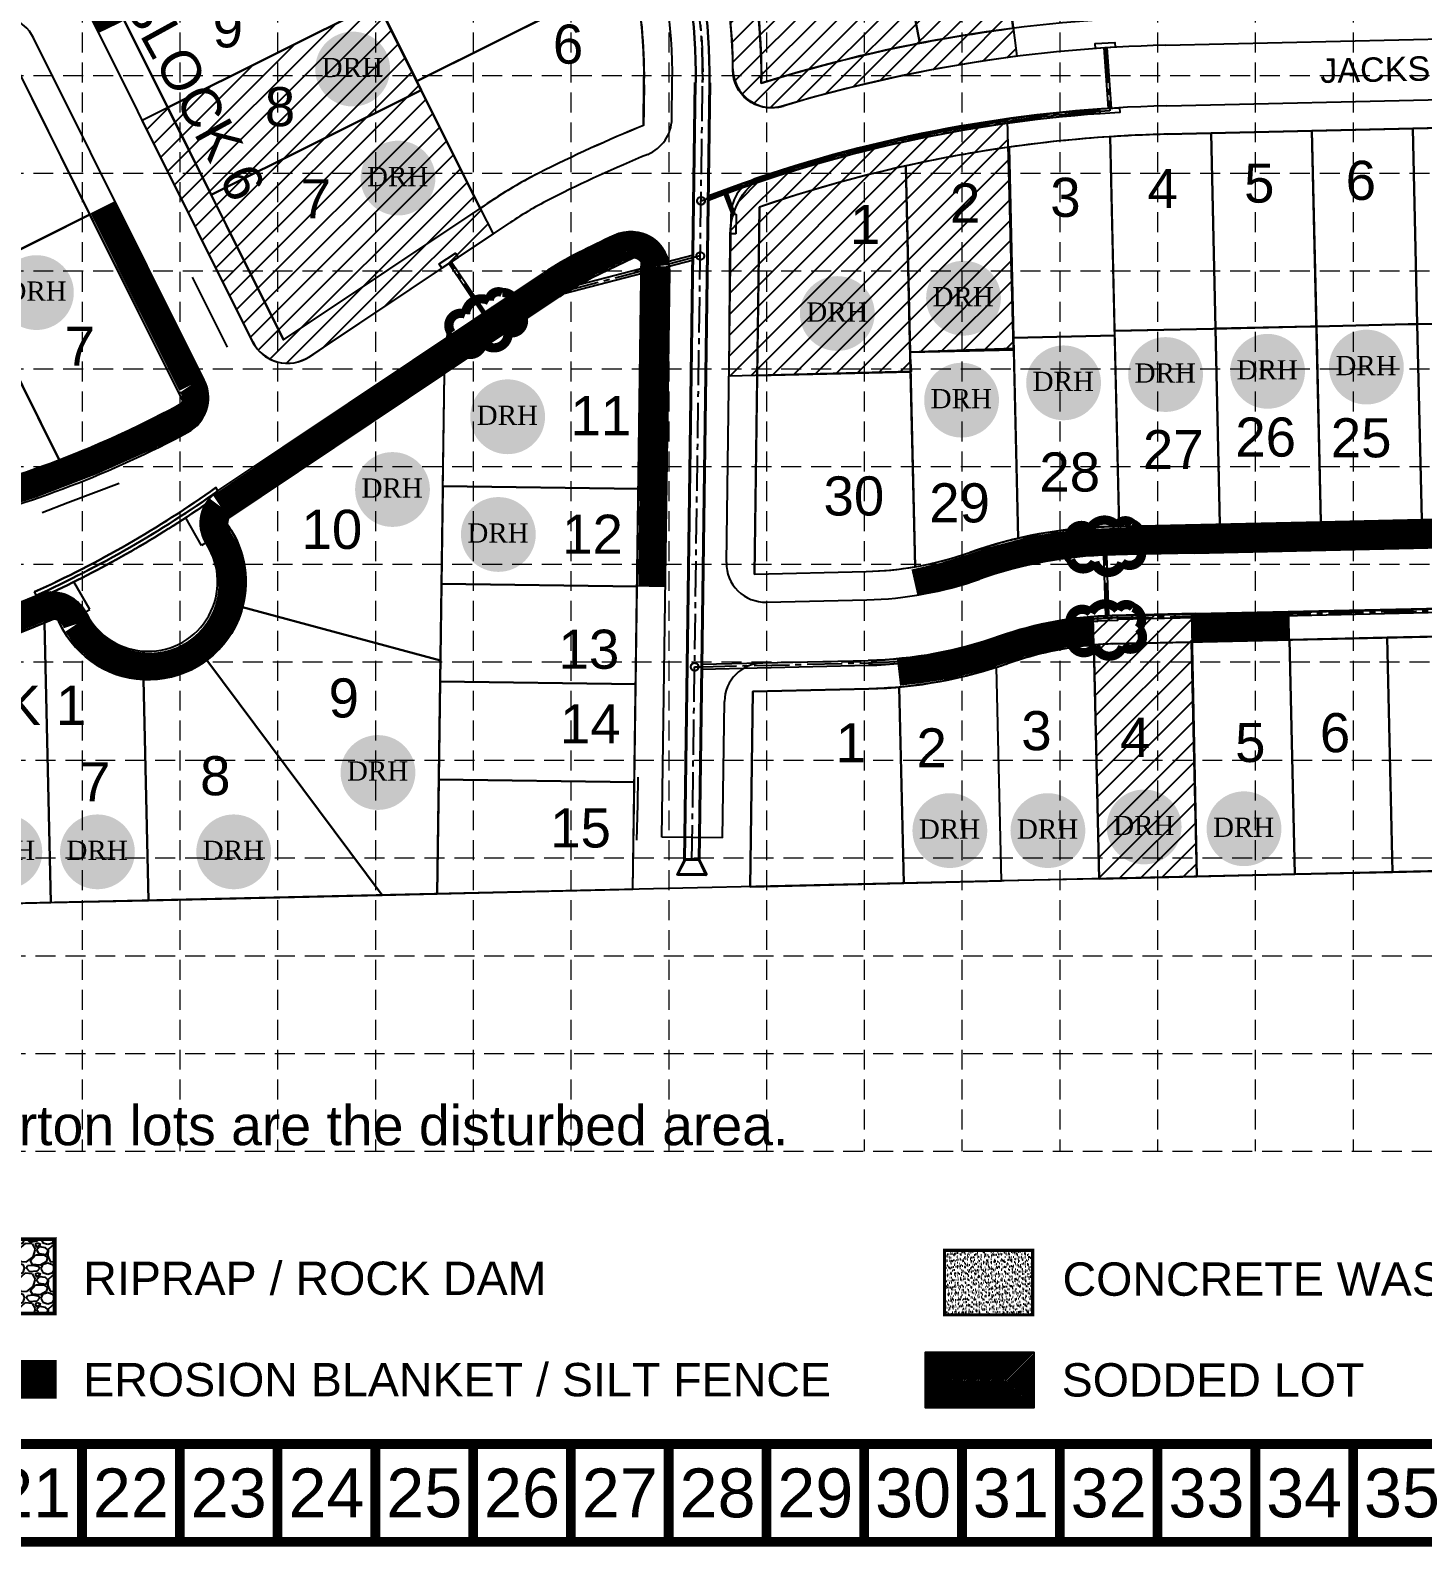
# Model space of a CAD drawing. Header units: feet. Extents: x 2703040 to 2706245, y 7093258 to 7095263.
# Drawn here: x 2704116 to 2704828, y 7093258 to 7094034 of the extents above; entities that cross this region are included whole.
import ezdxf
from ezdxf.enums import TextEntityAlignment as Align

# ---------------------------------------------------------------- set-up
doc = ezdxf.new("R2010")
doc.units = ezdxf.units.FT
doc.header["$LTSCALE"] = 24
doc.header["$MEASUREMENT"] = 0
for name, pattern in [('ACAD_ISO02W100', [15, 12, -3]), ('CENTER2', [1.125, 0.75, -0.125, 0.125, -0.125]), ('HIDDEN', [0.375, 0.25, -0.125]), ('SOLID', [0])]:
    doc.linetypes.add(name, pattern=pattern)
for name, color, linetype in [('1 EROSION BLANKET', 84, 'Continuous'), ('1 INLET PROTECTION', 5, 'Continuous'), ('1 SODDED LOT', 2, 'Continuous'), ('BASE', 7, 'Continuous'), ('Block Text', 8, 'Continuous'), ('bo', 7, 'Continuous'), ('GRID', 254, 'HIDDEN'), ('LEGEND', 7, 'Continuous'), ('PLAT_BDY_SEC_1', 4, 'Continuous'), ('PLOTLINE', 2, 'Continuous'), ('PROW', 2, 'Continuous'), ('PSSWR-TXT', 20, 'SOLID'), ('PSTREET', 1, 'Continuous'), ('STORM', 5, 'Continuous'), ('Street Name', 2, 'Continuous'), ('Text_Lot_Num', 1, 'Continuous')]:
    doc.layers.add(name, color=color, linetype=linetype)
doc.styles.add('DRHorton', font='dutcheb.ttf')
doc.styles.add("L200'", font='ARIAL.TTF', dxfattribs={"height": 0.001969})
doc.styles.get("Standard").update_dxf_attribs({"font": 'ARIAL.TTF'})

# ---------------------------------------------------------------- blocks, each defined once
blk = doc.blocks.new('DRHorton')
h = blk.add_hatch(color=1)
h.paths.add_polyline_path([(78.7, 25.78, 1), (40.43, 25.78, 1)])
h.paths.add_polyline_path([(42.33, 17.91), (76.5, 17.91), (76.5, 34.87), (42.33, 34.87)], flags=24)
at = {"layer": 'BASE', "color": 176, "style": 'DRHorton'}
blk.add_text('DRH', height=9.814, dxfattribs=at).set_placement((59.39, 21.64), align=Align.CENTER)

msp = doc.modelspace()

# ---------------------------------------------------------------- hatches: boundary and pattern name
at = {"layer": '1 SODDED LOT'}
h = msp.add_hatch(dxfattribs=at)
h.set_pattern_fill('ANSI31', color=256, scale=60, style=0)
h.paths.add_polyline_path([(2705134.68, 7093890.38), (2705237.85, 7093892.73), (2705235.31, 7094007.21), (2705131.54, 7094004.81)])
edge = h.paths.add_edge_path()
edge.add_line((2705181.44, 7094151.52), (2705076.07, 7094149.12))
edge.add_line((2705076.07, 7094149.12), (2705078.63, 7094034.69))
edge.add_line((2705078.63, 7094034.69), (2705291.73, 7094039.55))
edge.add_line((2705291.73, 7094039.55), (2705303.26, 7094039.77))
edge.add_arc((2705302.88, 7094060.19), 20.42, 271.08143, 360.54706)
edge.add_line((2705323.3, 7094060.38), (2705318.78, 7094246.21))
edge.add_arc((2705295.68, 7094245.65), 23.11, 1.39355, 87.56885)
edge.add_line((2705296.66, 7094268.73), (2705179.03, 7094265.95))
edge.add_line((2705179.03, 7094265.95), (2705181.44, 7094151.52))
h.paths.add_polyline_path([(2704925.04, 7094405.74), (2704975.02, 7094406.87), (2704977.6, 7094292.41), (2704927.66, 7094291.31)])
h.paths.add_polyline_path([(2704875.06, 7094404.6), (2704625.12, 7094398.89), (2704627.74, 7094284.42), (2704877.69, 7094290.16)])
edge = h.paths.add_edge_path()
edge.add_line((2704293.52, 7094047.62), (2704315.83, 7094002.87))
edge.add_line((2704315.83, 7094002.87), (2704345.94, 7093942.45))
edge.add_line((2704345.94, 7093942.45), (2704352.55, 7093929.42))
edge.add_line((2704352.55, 7093929.42), (2704268.39, 7093873.17))
edge.add_line((2704268.39, 7093873.17), (2704258.41, 7093866.44))
edge.add_arc((2704247.4, 7093882.76), 19.69, 205.15845, 304.00581, ccw=False)
edge.add_line((2704229.58, 7093874.39), (2704173.15, 7093987.59))
edge.add_line((2704173.15, 7093987.59), (2704293.52, 7094047.62))
edge = h.paths.add_edge_path()
edge.add_line((2704531.61, 7094136.69), (2704529.33, 7094236.67))
edge.add_line((2704529.33, 7094236.67), (2704529.33, 7094251.17))
edge.add_line((2704529.33, 7094251.17), (2704579.26, 7094252.32))
edge.add_line((2704579.26, 7094252.32), (2704581.6, 7094137.83))
edge.add_line((2704581.6, 7094137.83), (2704605.4, 7094138.37))
edge.add_line((2704605.4, 7094138.37), (2704620.39, 7094020.26))
edge.add_line((2704620.39, 7094020.26), (2704606.53, 7094018.36))
edge.add_line((2704606.53, 7094018.36), (2704595.33, 7094016.64))
edge.add_line((2704595.33, 7094016.64), (2704576.73, 7094013.31))
edge.add_line((2704576.73, 7094013.31), (2704559.18, 7094009.82))
edge.add_line((2704559.18, 7094009.82), (2704533.32, 7094003.83))
edge.add_line((2704533.32, 7094003.83), (2704515.09, 7093998.95))
edge.add_line((2704515.09, 7093998.95), (2704503.83, 7093995.65))
edge.add_arc((2704475.02, 7094093.89), 102.38, 283.63238, 286.34466, ccw=False)
edge.add_arc((2704494.58, 7094013.21), 19.36, 180.22384, 283.63238, ccw=False)
edge.add_arc((2704185.03, 7094012), 290.19, 0.22384, 24.69216)
edge.add_line((2704448.69, 7094133.23), (2704463.62, 7094135.14))
edge.add_line((2704463.62, 7094135.14), (2704531.61, 7094136.69))
h.paths.add_polyline_path([(2704525.15, 7094396.61), (2704425.89, 7094395.88), (2704428.25, 7094265.91), (2704454.27, 7094275.36), (2704488.67, 7094280.99), (2704543.1, 7094282.54), (2704627.74, 7094284.45), (2704627.41, 7094298.93), (2704625.12, 7094398.89)])
edge = h.paths.add_edge_path()
edge.add_line((2704615.41, 7093987.78), (2704618.48, 7093870.8))
edge.add_line((2704618.48, 7093870.8), (2704565.7, 7093869.02))
edge.add_line((2704565.7, 7093869.02), (2704566.37, 7093859.04))
edge.add_line((2704566.37, 7093859.04), (2704473.32, 7093856.64))
edge.add_line((2704473.32, 7093856.64), (2704473.85, 7093929.28))
edge.add_arc((2704509.39, 7093929.03), 35.55, 123.13975, 179.58668, ccw=False)
edge.add_line((2704489.96, 7093958.79), (2704528.98, 7093970.41))
edge.add_line((2704528.98, 7093970.41), (2704566.15, 7093979.62))
edge.add_line((2704566.15, 7093979.62), (2704594.66, 7093984.61))
edge.add_line((2704594.66, 7093984.61), (2704615.41, 7093987.78))
h = msp.add_hatch(dxfattribs=at)
h.set_pattern_fill('ANSI31', color=256, scale=60, style=0)
edge = h.paths.add_edge_path()
edge.add_line((2704615.41, 7093987.78), (2704618.48, 7093870.8))
edge.add_line((2704618.48, 7093870.8), (2704565.7, 7093869.02))
edge.add_line((2704565.7, 7093869.02), (2704566.37, 7093859.04))
edge.add_line((2704566.37, 7093859.04), (2704473.32, 7093856.64))
edge.add_line((2704473.32, 7093856.64), (2704473.85, 7093929.28))
edge.add_arc((2704509.39, 7093929.03), 35.55, 123.13975, 179.58668, ccw=False)
edge.add_line((2704489.96, 7093958.79), (2704528.98, 7093970.41))
edge.add_line((2704528.98, 7093970.41), (2704566.15, 7093979.62))
edge.add_line((2704566.15, 7093979.62), (2704594.66, 7093984.61))
edge.add_line((2704594.66, 7093984.61), (2704615.41, 7093987.78))
h = msp.add_hatch(dxfattribs=at)
h.set_pattern_fill('ANSI31', color=256, scale=60, style=0)
h.paths.add_polyline_path([(2704662.5, 7093599.62), (2704659.45, 7093733.77), (2704661.97, 7093733.9), (2704669.11, 7093734.23), (2704709.72, 7093735.18), (2704712.49, 7093600.75)])
edge = h.paths.add_edge_path()
edge.add_line((2705212.36, 7093612.11), (2705209.26, 7093746.55))
edge.add_line((2705209.26, 7093746.55), (2705283.72, 7093748.28))
edge.add_line((2705283.72, 7093748.28), (2705301.34, 7093748.68))
edge.add_arc((2705301.92, 7093722.89), 25.8, 48.91314, 91.29646, ccw=False)
edge.add_arc((2705339.55, 7093766.04), 31.45, 228.91314, 290.31829)
edge.add_line((2705350.47, 7093736.54), (2705380.8, 7093615.95))
edge.add_line((2705380.8, 7093615.95), (2705212.36, 7093612.11))
at = {"layer": 'BASE'}
h = msp.add_hatch(dxfattribs=at)
h.set_pattern_fill('AR-SAND', color=30, scale=1.31872, style=0)
h.set_pattern_definition([(37.5, (2705699.284, 7093277.6648), (-0.0830706, 2.5409407), [0, -2.004454, 0, -2.2418237, 0, -2.1429197]), (7.5, (2705699.284, 7093277.6648), (2.33384, 3.72162), [0, -1.0813503, 0, -1.8066462, 0, -0.692328]), (327.5, (2705697.662, 7093277.6648), (4.1066807, 0.0074627), [0, -0.65936, 0, -2.3736957, 0, -3.0989916]), (317.5, (2705697.662, 7093277.6648), (3.964239, 1.157408), [0, -0.32968, 0, -1.5560894, 0, -1.7802718])])
h.paths.add_polyline_path([(2704628.53, 7093376.57), (2704628.53, 7093409.54), (2704583.38, 7093409.54), (2704583.38, 7093376.57)])
at = {"layer": 'LEGEND', "linetype": 'ACAD_ISO02W100'}
h = msp.add_hatch(dxfattribs=at)
h.set_pattern_fill('GRAVEL', color=240, scale=15.2361, style=0)
h.set_pattern_definition([(228.0128, (2702947.2754, 7092607.9622), (-121.8887731, -137.1249204), [2.0498, -202.93096]), (184.9697, (2702945.90414, 7092606.4386), (182.83321602, 15.23596755), [3.51753, -348.23516]), (132.5104, (2702942.3998, 7092606.1339), (152.3608586, -167.59723216), [2.48025, -245.54548]), (267.2737, (2702936.45776, 7092602.32485), (15.23603933, 304.7220045), [3.20321, -317.11745]), (292.8337, (2702936.3054, 7092599.1253), (-76.18065092, 182.83314533), [3.141, -310.95925]), (357.2737, (2702937.5243, 7092596.2304), (-304.7220045, 15.23603933), [3.20321, -317.11745]), (37.6942, (2702940.72387, 7092596.07805), (-198.06941192, -152.36085381), [4.23608, -419.37135]), (72.2553, (2702944.0758, 7092598.6682), (106.65286398, 335.19414258), [3.99929, -395.93019]), (121.4296, (2702945.2947, 7092602.4772), (-121.88892546, 198.06922438), [3.21406, -318.19182]), (175.2364, (2702943.6187, 7092605.2197), (167.5971144, -15.235971), [3.66934, -179.7976]), (222.3974, (2702939.96206, 7092605.52443), (-182.833312, -167.59697936), [4.74525, -469.78038]), (138.8141, (2702951.5415, 7092602.1725), (-106.6527449, 91.416559), [1.61961, -160.34234]), (171.4692, (2702950.3226, 7092603.239), (198.06927387, -30.4723205), [3.0813, -305.04974]), (225, (2702947.275, 7092603.696), (-2e-15, -15.236105), [2.1547, -19.39239]), (203.1986, (2702946.2089, 7092605.5244), (76.180496, 30.4722202), [1.16035, -114.87433]), (291.8014, (2702945.1423, 7092605.0673), (-15.2360986, 45.708304), [1.64097, -80.40794]), (30.9638, (2702945.7518, 7092603.5437), (45.70827, 30.472238), [2.66524, -86.17573]), (161.5651, (2702948.037, 7092604.915), (30.472207, -15.236076), [1.92723, -46.25355]), (16.3895, (2702936.3054, 7092605.06735), (152.3610335, 45.70818893), [2.69984, -267.28454]), (70.3462, (2702938.8955, 7092605.8292), (-60.9443276, -167.59713254), [2.26501, -224.2359]), (293.1986, (2702948.0372, 7092607.9622), (-30.4722202, 76.180496), [2.32069, -113.71399]), (343.6105, (2702948.9514, 7092605.82915), (-152.3610335, 45.70818893), [2.69984, -267.28454]), (339.444, (2702936.3054, 7092595.621), (-76.180528, 30.472139), [2.60354, -127.57375]), (294.7751, (2702938.7432, 7092594.7068), (-76.180381, 167.5971521), [2.18147, -215.96628]), (66.8014, (2702948.1896, 7092592.7261), (30.4722202, 76.180496), [2.32069, -113.71399]), (17.354, (2702949.1037, 7092594.8592), (-198.06933076, -60.94431624), [2.55404, -252.84954]), (69.444, (2702940.7239, 7092592.7261), (-30.472139, -76.180528), [1.30177, -128.87553]), (101.3099, (2702947.2754, 7092592.726), (-15.236064, 60.9444115), [0.77689, -76.91227]), (165.9638, (2702947.123, 7092593.488), (45.708308, -15.23607), [3.141, -59.67904]), (186.009, (2702944.0758, 7092594.2497), (152.3609962, 15.2360896), [2.91086, -288.17442]), (303.6901, (2702945.7518, 7092602.1725), (-15.23612, 30.472193), [2.19738, -52.73715]), (353.1572, (2702946.9707, 7092600.34415), (259.01369033, -30.47232186), [3.83636, -379.79884]), (60.9454, (2702950.7797, 7092599.887), (-60.9444004, -106.6527059), [1.56865, -155.2966]), (90, (2702951.542, 7092601.258), (-15.2361, 15.2361), [0.91417, -14.32193]), (120.2564, (2702943.7711, 7092594.7068), (60.9443221, -106.6527374), [2.11666, -209.55]), (48.0128, (2702942.7046, 7092596.5351), (121.8887731, 137.1249204), [4.09961, -200.88115]), (0, (2702945.447, 7092599.582), (15.2361, 15.2361), [3.96139, -11.27471]), (325.3048, (2702949.4084, 7092599.58235), (-152.3609125, 106.6528312), [2.40904, -238.49485]), (254.0546, (2702951.3891, 7092598.211), (-15.2360983, -60.944402), [2.2184, -108.70208]), (207.646, (2702950.7797, 7092596.07805), (-289.48583612, -152.36111752), [3.61195, -357.58325]), (175.4261, (2702947.5801, 7092594.4021), (-198.0693085, 15.2360208), [3.8212, -378.29825])])
h.paths.add_polyline_path([(2704031.37, 7093377.42), (2704128.33, 7093377.25), (2704128.33, 7093415.34), (2704031.37, 7093415.2)])
at = {"layer": 'LEGEND'}
h = msp.add_hatch(dxfattribs=at)
h.set_pattern_fill('ANSI31', color=2, scale=131.719287, style=0)
h.set_pattern_definition([(45, (2704506.708, 7093259.645), (-11.6425, 11.6425), [])])
h.paths.add_polyline_path([(2704573.48, 7093357.25), (2704573.48, 7093355.59), (2704573.48, 7093329.2), (2704629.17, 7093329.2), (2704629.17, 7093357.25)])
h = msp.add_hatch(dxfattribs=at)
h.set_pattern_fill('ANSI31', color=2, scale=6.585964, style=0)
h.set_pattern_definition([(45, (2704506.7079, 7093259.6451), (-0.5821225, 0.5821225), [])])
h.paths.add_polyline_path([(2704573.48, 7093357.25), (2704573.48, 7093355.59), (2704573.48, 7093329.2), (2704629.17, 7093329.2), (2704629.17, 7093357.25)])

# ---------------------------------------------------------------- linework, layer by layer
at = {"layer": '1 EROSION BLANKET', "const_width": 14}
for points in [[(2704156.73, 7094035.04), (2704138.62, 7094072.59, -0.172893), (2704128.67, 7094165.24, -0.065403), (2704148.86, 7094217.92), (2704166.03, 7094256.75)], [(2703743.89, 7093736.92), (2703775.99, 7093748.47), (2703799.15, 7093754.81), (2703827.12, 7093760.7), (2703852.72, 7093763.65), (2703879.73, 7093764.87), (2703933.97, 7093766.03), (2703953.44, 7093766.85), (2703979.71, 7093769.27), (2704012.62, 7093774.29), (2704029.82, 7093777.82), (2704074.93, 7093788.64), (2704091.99, 7093793.43), (2704116.42, 7093801.13), (2704147.34, 7093813.03), (2704175.24, 7093825.46), (2704193.5, 7093834.38, 0.455547), (2704198.31, 7093852.3), (2704152.95, 7093943.12)], [(2704072.95, 7093721.13), (2704078.5, 7093722.72), (2704103, 7093730.78), (2704121.97, 7093738.25, -0.432145), (2704139.63, 7093729.93), (2704143.49, 7093724.25), (2704144.8, 7093722.72), (2704147.39, 7093720.2, 0.88947), (2704212.51, 7093773.02, -0.311434), (2704213.17, 7093789.93), (2704388.98, 7093907.98), (2704402.93, 7093915.48), (2704416.65, 7093922.04), (2704419.51, 7093923.12, -0.497462), (2704435.79, 7093912.92), (2704433.72, 7093748.9)], [(2704568.05, 7093750.96), (2704583.13, 7093754.4), (2704595.41, 7093758.11), (2704608.19, 7093762.45), (2704622.51, 7093766.16), (2704628.74, 7093767.8), (2704641.46, 7093769.94), (2704654.75, 7093771.39), (2704686.05, 7093772.67), (2704825.19, 7093775.76), (2705045.89, 7093780.85), (2705279.77, 7093786.13), (2705308.04, 7093786.77), (2705311.83, 7093786.93, 0.424549), (2705323.1, 7093799.61), (2705320.46, 7093894.94)]]:
    msp.add_lwpolyline(points, format="xyb", dxfattribs=at)
for points in [[(2704559.82, 7093705.33), (2704571.31, 7093706.68), (2704584.35, 7093708.7), (2704602.12, 7093713.14), (2704616.31, 7093717.83), (2704622.05, 7093719.81), (2704627.65, 7093721.33), (2704636.84, 7093723.54), (2704647.78, 7093725.64), (2704655.79, 7093726.42), (2704659.63, 7093726.63)], [(2704709.89, 7093728.15), (2704759.96, 7093729.21)]]:
    msp.add_lwpolyline(points, dxfattribs=at)
at = {"layer": '1 INLET PROTECTION', "color": 170, "ltscale": 100, "const_width": 4.74}
for points in [[(2704338.42, 7093888.42, 0.520567), (2704338.42, 7093888.42, 0.765195), (2704331.24, 7093878.8, 0.417879), (2704335.52, 7093870.08, 0.6649), (2704347.32, 7093873.89, 0.744833), (2704360.2, 7093879.03, 0.975642), (2704363.93, 7093890.83, 0.520567), (2704357.22, 7093899.46, 0.520567), (2704350.51, 7093895.31, 0.540264), (2704338.42, 7093888.42)], [(2704657.79, 7093778.51, 0.520567), (2704657.79, 7093778.51, 0.765195), (2704647.39, 7093772.5, 0.417879), (2704647.88, 7093762.8, 0.6649), (2704660.23, 7093761.64, 0.744833), (2704674.09, 7093761.28, 0.975642), (2704682.17, 7093770.65, 0.520567), (2704679.42, 7093781.22, 0.520567), (2704671.61, 7093780.06, 0.540264), (2704657.79, 7093778.51)], [(2704658.2, 7093735.64, 0.520567), (2704658.2, 7093735.64, 0.765195), (2704647.8, 7093729.63, 0.417879), (2704648.29, 7093719.93, 0.6649), (2704660.64, 7093718.77, 0.744833), (2704674.5, 7093718.41, 0.975642), (2704682.58, 7093727.78, 0.520567), (2704679.83, 7093738.35, 0.520567), (2704672.02, 7093737.19, 0.540264), (2704658.2, 7093735.64)]]:
    msp.add_lwpolyline(points, format="xyb", close=True, dxfattribs=at)
at = {"layer": '1 SODDED LOT'}
for points in [[(2704531.61, 7094136.69), (2704529.33, 7094236.67), (2704529.33, 7094251.17), (2704579.26, 7094252.32), (2704581.6, 7094137.83), (2704605.4, 7094138.37), (2704620.39, 7094020.26), (2704606.53, 7094018.36), (2704595.33, 7094016.64), (2704576.73, 7094013.31), (2704559.18, 7094009.82), (2704533.32, 7094003.83), (2704515.09, 7093998.95), (2704503.83, 7093995.65, -0.011835), (2704499.15, 7093994.4, -0.484542), (2704475.22, 7094013.13, 0.107171), (2704448.69, 7094133.23), (2704463.62, 7094135.14)], [(2704293.52, 7094047.62), (2704315.83, 7094002.87), (2704345.94, 7093942.45), (2704352.55, 7093929.42), (2704268.39, 7093873.17), (2704258.41, 7093866.44, -0.460199), (2704229.58, 7093874.39), (2704173.15, 7093987.59)], [(2704615.41, 7093987.78), (2704618.48, 7093870.8), (2704565.7, 7093869.02), (2704566.37, 7093859.04), (2704473.32, 7093856.64), (2704473.85, 7093929.28, -0.2514), (2704489.96, 7093958.79), (2704528.98, 7093970.41), (2704566.15, 7093979.62), (2704594.66, 7093984.61)]]:
    msp.add_lwpolyline(points, format="xyb", close=True, dxfattribs=at)
msp.add_lwpolyline([(2704662.5, 7093599.62), (2704659.45, 7093733.77), (2704661.97, 7093733.9), (2704669.11, 7093734.23), (2704709.72, 7093735.18), (2704712.49, 7093600.75)], close=True, dxfattribs=at)
at = {"layer": 'BASE', "const_width": 5}
for points in [[(2703042.33, 7093260.49), (2706242.33, 7093260.49), (2706242.33, 7095260.49), (2703042.33, 7095260.49)], [(2703092.33, 7093310.49), (2706192.33, 7093310.49), (2706192.33, 7095210.49), (2703092.33, 7095210.49)]]:
    msp.add_lwpolyline(points, close=True, dxfattribs=at)
at = {"layer": 'BASE', "color": 30, "const_width": 1.65}
msp.add_lwpolyline([(2704583.38, 7093376.57), (2704628.53, 7093376.57), (2704628.53, 7093409.54), (2704583.38, 7093409.54)], close=True, dxfattribs=at)
at = {"layer": 'BASE', "const_width": 5}
for points in [[(2704142.33, 7093260.49), (2704142.33, 7093310.49)], [(2704192.33, 7093260.49), (2704192.33, 7093310.49)], [(2704242.33, 7093260.49), (2704242.33, 7093310.49)], [(2704292.33, 7093260.49), (2704292.33, 7093310.49)], [(2704342.33, 7093260.49), (2704342.33, 7093310.49)], [(2704392.33, 7093260.49), (2704392.33, 7093310.49)], [(2704442.33, 7093260.49), (2704442.33, 7093310.49)], [(2704492.33, 7093260.49), (2704492.33, 7093310.49)], [(2704542.33, 7093260.49), (2704542.33, 7093310.49)], [(2704592.33, 7093260.49), (2704592.33, 7093310.49)], [(2704642.33, 7093260.49), (2704642.33, 7093310.49)], [(2704692.33, 7093260.49), (2704692.33, 7093310.49)], [(2704742.33, 7093260.49), (2704742.33, 7093310.49)], [(2704792.33, 7093260.49), (2704792.33, 7093310.49)]]:
    msp.add_lwpolyline(points, dxfattribs=at)
at = {"layer": 'bo'}
for points in [[(2704549.56, 7094137.1), (2704463.62, 7094135.14, -0.107014), (2704489.7, 7094006.56, -0.027911), (2704570.83, 7094026.99)], [(2704605.4, 7094138.37), (2704549.56, 7094137.1), (2704570.83, 7094026.99, -0.016124), (2704618.58, 7094034.63)], [(2704408.73, 7094110.91), (2704291.18, 7094052.32), (2704293.52, 7094047.62), (2704313.49, 7094007.57), (2704424.23, 7094062.77, 0.050706)], [(2704313.49, 7094007.57), (2704424.23, 7094062.77, -0.05601), (2704429.7, 7094007.2, -0.011558), (2704429.39, 7093984.88, 0.019607), (2704375.88, 7093960.52, 0.035827), (2704345.95, 7093942.45)], [(2704146.38, 7093939.33), (2704102.12, 7094028.12), (2704058.64, 7094006.45, -0.023324), (2704039.02, 7093997.78), (2704083.73, 7093908.1)], [(2704616.44, 7093973.8, 0.019448), (2704563.64, 7093964.23), (2704565.82, 7093868.97), (2704618.8, 7093870.17)], [(2704668.13, 7093979.14, 0.018835), (2704616.44, 7093973.8), (2704618.66, 7093876.33), (2704670.45, 7093877.51)], [(2704719.7, 7093980.94), (2704697.37, 7093980.43, 0.010607), (2704668.13, 7093979.14), (2704670.4, 7093879.79), (2704720.58, 7093880.94), (2704721.98, 7093880.97)], [(2704563.64, 7093964.23, 0.028185), (2704488.83, 7093943.14), (2704487.65, 7093857.03), (2704566.05, 7093858.82)], [(2704146.38, 7093939.33), (2704083.73, 7093908.1), (2704130.69, 7093813.88, 0.034001), (2704194.23, 7093843.33)], [(2704327.64, 7093858.01), (2704386.41, 7093897.33, -0.030833), (2704402.86, 7093906.92), (2704428.49, 7093919.17), (2704426.85, 7093799.08), (2704326.85, 7093800.45)], [(2704083.73, 7093908.1), (2704035.41, 7093884.02), (2704082.74, 7093798.15, 0.024492), (2704130.69, 7093813.88)], [(2704670.45, 7093877.51), (2704618.66, 7093876.33), (2704621, 7093773.74, -0.05171), (2704668.07, 7093779.71), (2704672.68, 7093779.82)], [(2704621, 7093773.74), (2704618.8, 7093870.17), (2704565.82, 7093868.97), (2704568.32, 7093759.18, 0.042711), (2704596.37, 7093766.52, -0.027926)], [(2704327.64, 7093858.01), (2704215.16, 7093782.75, -0.239129), (2704224.46, 7093738.48), (2704325.63, 7093711.3)], [(2704566.05, 7093858.82), (2704487.65, 7093857.03), (2704486.25, 7093755.46), (2704543.37, 7093756.76, 0.036915), (2704568.32, 7093759.18)], [(2704173.73, 7093701.51, -0.295894), (2704129.57, 7093733.31, -0.004278), (2704123.05, 7093730.53), (2704126.32, 7093587.44), (2704176.3, 7093588.57)], [(2704325.63, 7093711.3), (2704224.46, 7093738.48, -0.168227), (2704206.1, 7093711.39), (2704295.84, 7093591.29), (2704323.99, 7093591.93)], [(2704123.05, 7093730.53, -0.031688), (2704073.43, 7093713.43), (2704076.33, 7093586.3), (2704126.32, 7093587.44)], [(2704659.77, 7093719.23), (2704662.5, 7093599.62), (2704612.51, 7093598.48), (2704610.02, 7093707.8, 0.007375), (2704616.44, 7093709.97, -0.065431)], [(2704709.75, 7093720.65), (2704669.44, 7093719.73, 0.014246), (2704659.77, 7093719.23), (2704662.5, 7093599.62), (2704712.49, 7093600.75)], [(2704206.1, 7093711.39, -0.174382), (2704173.73, 7093701.51), (2704176.3, 7093588.57), (2704295.84, 7093591.29)], [(2704610.02, 7093707.8, -0.055391), (2704560.23, 7093697.66), (2704562.52, 7093597.35), (2704612.51, 7093598.48)], [(2704560.23, 7093697.66, -0.016875), (2704544.74, 7093696.78), (2704485.43, 7093695.43), (2704484.06, 7093595.56), (2704562.52, 7093597.35)]]:
    msp.add_lwpolyline(points, format="xyb", close=True, dxfattribs=at)
for points in [[(2704271.21, 7094092.37), (2704163.82, 7094038.83), (2704186.12, 7093994.08), (2704293.52, 7094047.62)], [(2704315.83, 7094002.87), (2704293.52, 7094047.62), (2704186.12, 7093994.08), (2704208.43, 7093949.34)], [(2704345.95, 7093942.45), (2704315.83, 7094002.87), (2704208.43, 7093949.34), (2704245.4, 7093875.17)], [(2704771.29, 7093982.12), (2704719.7, 7093980.94), (2704721.98, 7093880.97), (2704770.57, 7093882.08), (2704773.57, 7093882.14)], [(2704822.88, 7093983.3), (2704771.29, 7093982.12), (2704773.57, 7093882.14), (2704820.56, 7093883.22), (2704825.16, 7093883.32)], [(2704874.46, 7093984.47), (2704822.88, 7093983.3), (2704825.16, 7093883.32), (2704870.54, 7093884.36), (2704876.74, 7093884.5)], [(2704721.98, 7093880.97), (2704720.58, 7093880.94), (2704670.4, 7093879.79), (2704672.68, 7093779.82), (2704724.27, 7093780.99)], [(2704773.57, 7093882.14), (2704770.57, 7093882.08), (2704721.98, 7093880.97), (2704724.27, 7093780.99), (2704775.85, 7093782.17)], [(2704825.16, 7093883.32), (2704820.56, 7093883.22), (2704773.57, 7093882.14), (2704775.85, 7093782.17), (2704827.44, 7093783.35)], [(2704876.74, 7093884.5), (2704870.54, 7093884.36), (2704825.16, 7093883.32), (2704827.44, 7093783.35), (2704879.02, 7093784.52)], [(2704426.85, 7093799.08), (2704326.85, 7093800.45), (2704326.17, 7093750.45), (2704426.16, 7093749.08)], [(2704426.16, 7093749.08), (2704326.17, 7093750.45), (2704325.48, 7093700.46), (2704425.47, 7093699.09)], [(2704759.74, 7093721.79), (2704709.75, 7093720.65), (2704712.49, 7093600.75), (2704762.47, 7093601.89)], [(2704809.72, 7093722.93), (2704759.74, 7093721.79), (2704762.47, 7093601.89), (2704812.46, 7093603.03)], [(2704859.71, 7093724.07), (2704809.72, 7093722.93), (2704812.46, 7093603.03), (2704862.45, 7093604.16)], [(2704425.47, 7093699.09), (2704325.48, 7093700.46), (2704324.8, 7093650.46), (2704424.79, 7093649.09)], [(2704424.79, 7093649.09), (2704324.8, 7093650.46), (2704323.99, 7093591.93), (2704424.03, 7093594.2)]]:
    msp.add_lwpolyline(points, close=True, dxfattribs=at)
msp.add_lwpolyline([(2704345.95, 7093942.45), (2704313.49, 7094007.57)], dxfattribs=at)
at = {"layer": 'GRID', "color": 252, "linetype": 'HIDDEN', "lineweight": 0, "ltscale": 1.7}
for p, q in [((2704142.33, 7095210.49), (2704142.33, 7093460.27)), ((2704192.33, 7095210.49), (2704192.33, 7093460.27)), ((2704242.33, 7095210.49), (2704242.33, 7093460.27)), ((2704292.33, 7095210.49), (2704292.33, 7093460.27)), ((2704342.33, 7095210.49), (2704342.33, 7093460.27)), ((2704392.33, 7095210.49), (2704392.33, 7093460.27)), ((2704442.33, 7095210.49), (2704442.33, 7093460.27)), ((2704492.33, 7095210.49), (2704492.33, 7093460.27)), ((2704542.33, 7095210.49), (2704542.33, 7093460.27)), ((2704592.33, 7095210.49), (2704592.33, 7093460.27)), ((2704642.33, 7095210.49), (2704642.33, 7093460.27)), ((2704692.33, 7095210.49), (2704692.33, 7093460.27)), ((2704742.33, 7095210.49), (2704742.33, 7093460.27)), ((2704792.33, 7095210.49), (2704792.33, 7093460.27)), ((2703092.33, 7094010.49), (2706192.33, 7094010.49)), ((2703092.33, 7093960.49), (2706192.33, 7093960.49)), ((2703092.33, 7093910.49), (2706192.33, 7093910.49)), ((2703092.33, 7093860.49), (2706192.33, 7093860.49)), ((2703092.33, 7093810.49), (2706192.33, 7093810.49)), ((2703092.33, 7093760.49), (2706192.33, 7093760.49)), ((2703092.33, 7093710.49), (2706192.33, 7093710.49)), ((2703093.45, 7093660.27), (2706193.45, 7093660.27)), ((2703093.45, 7093610.27), (2706193.45, 7093610.27)), ((2703093.45, 7093560.27), (2706193.45, 7093560.27)), ((2703093.45, 7093510.27), (2706193.45, 7093510.27)), ((2703093.45, 7093460.27), (2706193.45, 7093460.27))]:
    msp.add_line(p, q, dxfattribs=at)
at = {"layer": 'LEGEND', "color": 240, "const_width": 1.9}
msp.add_lwpolyline([(2704031.37, 7093377.42), (2704128.33, 7093377.25), (2704128.33, 7093415.34), (2704031.37, 7093415.2)], close=True, dxfattribs=at)
at = {"layer": 'LEGEND', "color": 84, "const_width": 19.8}
msp.add_lwpolyline([(2704030.87, 7093343.51), (2704129.3, 7093343.51)], dxfattribs=at)
at = {"layer": 'LEGEND', "color": 2}
msp.add_lwpolyline([(2704573.48, 7093355.59), (2704573.48, 7093329.2), (2704629.17, 7093329.2), (2704629.17, 7093357.25), (2704573.48, 7093357.25)], close=True, dxfattribs=at)
at = {"layer": 'PLAT_BDY_SEC_1', "color": 7}
msp.add_line((2705499.83, 7093618.64), (2703821.74, 7093580.51), dxfattribs=at)
at = {"layer": 'PLOTLINE', "color": 7}
for p, q in [((2704570.83, 7094026.99), (2704549.56, 7094137.1)), ((2704424.23, 7094062.77), (2704313.49, 7094007.57)), ((2704293.52, 7094047.62), (2704186.12, 7093994.08)), ((2704315.83, 7094002.87), (2704208.43, 7093949.34)), ((2704775.85, 7093782.17), (2704771.29, 7093982.12)), ((2704827.44, 7093783.35), (2704822.88, 7093983.3)), ((2704621, 7093773.74), (2704616.44, 7093973.8)), ((2704672.68, 7093779.82), (2704668.13, 7093979.14)), ((2704724.27, 7093780.99), (2704719.7, 7093980.94)), ((2704568.32, 7093759.18), (2704563.64, 7093964.23)), ((2704035.41, 7093884.02), (2704146.38, 7093939.33)), ((2704130.69, 7093813.88), (2704083.73, 7093908.1)), ((2704670.6, 7093879.79), (2704720.58, 7093880.94)), ((2704720.58, 7093880.94), (2704770.57, 7093882.08)), ((2704770.57, 7093882.08), (2704820.56, 7093883.22)), ((2704820.56, 7093883.22), (2704870.54, 7093884.36)), ((2704323.99, 7093591.93), (2704327.64, 7093858.01)), ((2704326.85, 7093800.45), (2704426.85, 7093799.08)), ((2704326.17, 7093750.45), (2704426.16, 7093749.08)), ((2704224.46, 7093738.48), (2704325.63, 7093711.3)), ((2704126.32, 7093587.46), (2704123.05, 7093730.53)), ((2704662.5, 7093599.62), (2704659.77, 7093719.23)), ((2704712.49, 7093600.75), (2704709.75, 7093720.65)), ((2704762.47, 7093601.89), (2704759.74, 7093721.79)), ((2704812.46, 7093603.03), (2704809.72, 7093722.93)), ((2704206.1, 7093711.39), (2704295.84, 7093591.29)), ((2704612.51, 7093598.48), (2704610.02, 7093707.8)), ((2704176.3, 7093588.6), (2704173.73, 7093701.51)), ((2704325.48, 7093700.46), (2704425.47, 7093699.09)), ((2704562.52, 7093597.35), (2704560.23, 7093697.66)), ((2704324.8, 7093650.46), (2704424.79, 7093649.09))]:
    msp.add_line(p, q, dxfattribs=at)
at = {"layer": 'PROW', "color": 7}
for p, q in [((2704345.95, 7093942.45), (2704248.91, 7094137.12)), ((2704245.4, 7093875.17), (2704147.52, 7094071.52)), ((2704194.23, 7093843.33), (2704102.12, 7094028.12)), ((2704429.39, 7093984.88), (2704429.7, 7094007.2)), ((2704697.37, 7093980.43), (2705310.5, 7093994.42)), ((2704245.4, 7093875.17), (2704353.05, 7093947.2)), ((2704486.25, 7093755.46), (2704488.83, 7093943.14)), ((2704424.03, 7093594.12), (2704428.49, 7093919.17)), ((2704215.16, 7093782.75), (2704386.41, 7093897.33)), ((2704618.66, 7093876.33), (2704670.45, 7093877.51)), ((2704565.82, 7093868.97), (2704618.8, 7093870.17)), ((2704487.53, 7093857.03), (2704566.05, 7093858.82)), ((2704668.07, 7093779.71), (2705315.44, 7093794.48)), ((2704486.25, 7093755.46), (2704543.37, 7093756.76)), ((2704669.44, 7093719.73), (2705305.9, 7093734.25)), ((2704484.06, 7093595.49), (2704485.43, 7093695.43)), ((2704485.43, 7093695.43), (2704544.74, 7093696.78))]:
    msp.add_line(p, q, dxfattribs=at)
msp.add_lwpolyline([(2704489.7, 7094006.56, 0.167042), (2704426.71, 7094197.97), (2704419.01, 7094208.13)], format="xyb", dxfattribs=at)
for centre, radius, start, end in [((2704179.72, 7094010.63), 250, 359.21392, 37.18036), ((2704713.12, 7093290.61), 750, 91.30613, 107.33093), ((2704713.12, 7093290.61), 750, 112.22807, 116.72111), ((2704713.12, 7093290.61), 690, 91.30604, 108.96889), ((2704472.33, 7093768.92), 214.5, 116.72111, 123.7852), ((2704713.12, 7093290.61), 690, 114.36173, 116.72111), ((2704472.33, 7093768.92), 154.5, 116.72111, 123.7852), ((2703946.21, 7094295.24), 515.5, 283.8794, 298.75898), ((2704176.17, 7093751.45), 50, 201.26727, 38.75894), ((2704673.32, 7093549.77), 230, 91.30722, 109.54634), ((2704539.49, 7093926.72), 170, 271.30722, 289.54634), ((2703963.47, 7094113.08), 414.5, 284.62391, 293.62323), ((2704673.32, 7093549.77), 170, 91.30722, 109.54634), ((2704539.49, 7093926.72), 230, 271.30722, 289.54634)]:
    msp.add_arc(centre, radius, start, end, dxfattribs=at)
at = {"layer": 'PSSWR-TXT', "color": 7, "linetype": 'Continuous'}
for points in [[(2704740.04, 7094018.49, 0, 4.68, 0), (2704754.08, 7094018.7, 0, 0, 0), (2704775.98, 7094019.03, 0, 0, 0)], [(2704450.74, 7094013.73, 0, 4.68, 0), (2704450.96, 7093999.69, 0, 0, 0), (2704451.28, 7093979.96, 0, 0, 0)], [(2704427.33, 7093633.97, 0, 4.68, 0), (2704427.02, 7093619.93, 0, 0, 0), (2704426.6, 7093601.72, 0, 0, 0)]]:
    msp.add_lwpolyline(points, format="xyseb", dxfattribs=at)
at = {"layer": 'PSSWR-TXT', "color": 7}
for points in [[(2704198.63, 7093907.3, 0, 4.68, 0), (2704204.91, 7093894.74, 0, 0, 0), (2704216.57, 7093871.45, 0, 0, 0)], [(2704121.9, 7093787.02, 0, 4.68, 0), (2704135.02, 7093792.02, 0, 0, 0), (2704161.3, 7093802.02, 0, 0, 0)], [(2704174.55, 7093765.16, 0, 4.68, 0), (2704180.46, 7093752.42, 0, 0, 0), (2704189.63, 7093732.68, 0, 0, 0)]]:
    msp.add_lwpolyline(points, format="xyseb", dxfattribs=at)
at = {"layer": 'PSSWR-TXT', "color": 7, "linetype": 'Continuous', "flags": 128}
for points in [[(2704198.63, 7093907.3), (2704204.91, 7093894.74), (2704216.57, 7093871.45)], [(2704121.9, 7093787.02), (2704135.02, 7093792.02), (2704161.3, 7093802.02)], [(2704426.64, 7093651.54), (2704426.32, 7093637.51), (2704425.91, 7093619.29)]]:
    msp.add_lwpolyline(points, dxfattribs=at)
at = {"layer": 'PSTREET', "color": 7}
for p, q in [((2704229.63, 7093874.3), (2704134.55, 7094065.05)), ((2704696.34, 7094025.92), (2705303.84, 7094039.78)), ((2704204.84, 7093854.55), (2704117.55, 7094029.67)), ((2704443.94, 7093988.31), (2704444.2, 7094007)), ((2704697.04, 7093994.93), (2705304.68, 7094008.79)), ((2704258.65, 7093866.6), (2704361.11, 7093935.15)), ((2704471.83, 7093761.36), (2704474.28, 7093939.46)), ((2704211.81, 7093797.96), (2704378.35, 7093909.38)), ((2704438.9, 7093620.92), (2704442.87, 7093910.26)), ((2704711.2, 7093766.19), (2705310.26, 7093779.86)), ((2704711.2, 7093766.19), (2704668.4, 7093765.21)), ((2704492.29, 7093741.09), (2704543.7, 7093742.27)), ((2704711.91, 7093735.2), (2705141.55, 7093745)), ((2704711.91, 7093735.2), (2704669.11, 7093734.22)), ((2704485.1, 7093709.92), (2704490.4, 7093710.04)), ((2704490.4, 7093710.04), (2704544.41, 7093711.28)), ((2704469.9, 7093620.5), (2704470.86, 7093690.32))]:
    msp.add_line(p, q, dxfattribs=at)
at = {"layer": 'PSTREET', "color": 7, "flags": 128}
msp.add_lwpolyline([(2704469.9, 7093620.5), (2704438.9, 7093620.92)], dxfattribs=at)
at = {"layer": 'PSTREET', "color": 7}
for centre, radius, start, end in [((2704179.72, 7094010.63), 295.5, 0.61194, 37.18036), ((2704179.72, 7094010.63), 264.5, 359.21392, 37.18036), ((2704099.65, 7094020.74), 20, 26.49518, 116.49518), ((2704713.12, 7093290.61), 735.5, 91.30722, 106.76399), ((2704495.21, 7094014), 20, 180.61194, 286.76399), ((2704713.12, 7093290.61), 704.5, 91.30722, 108.64539), ((2704423.94, 7093988.58), 20, 292.50436, 359.21392), ((2704713.12, 7093290.61), 735.5, 112.50436, 116.72111), ((2704494.27, 7093939.19), 20, 108.64539, 179.21392), ((2704472.33, 7093768.92), 200, 116.72111, 123.7852), ((2704713.12, 7093290.61), 704.5, 115.08862, 116.72111), ((2704422.87, 7093910.53), 20, 359.21392, 115.08862), ((2704472.33, 7093768.92), 169, 116.72111, 123.7852), ((2704247.53, 7093883.22), 20, 206.49518, 303.7852), ((2704186.94, 7093845.63), 20, 298.16514, 26.49518), ((2703946.21, 7094295.24), 530, 283.8794, 298.16514), ((2704222.93, 7093781.34), 20, 123.7852, 212.58237), ((2704176.17, 7093751.45), 35.5, 207.14518, 32.58237), ((2704673.32, 7093549.77), 215.5, 91.30722, 109.54634), ((2704491.83, 7093761.09), 20, 179.21392, 271.30722), ((2704539.49, 7093926.72), 184.5, 271.30722, 289.54634), ((2703963.47, 7094113.08), 400, 284.62391, 292.88144), ((2704126.78, 7093726.13), 20, 27.14518, 112.88144), ((2704673.32, 7093549.77), 184.5, 91.30722, 109.54634), ((2704539.49, 7093926.72), 215.5, 271.30722, 289.54634), ((2704490.86, 7093690.05), 20, 91.30722, 179.21392)]:
    msp.add_arc(centre, radius, start, end, dxfattribs=at)
at = {"layer": 'STORM', "color": 5}
for p, q in [((2704664.92, 7094024.53), (2704667.09, 7093993.59)), ((2704666.41, 7094024.63), (2704668.59, 7093993.69)), ((2704450.24, 7093609.12), (2704455.7, 7094006.85)), ((2704450.74, 7093609.11), (2704456.2, 7094006.84)), ((2704457.74, 7093609.01), (2704463.2, 7094006.74)), ((2704458.24, 7093609.01), (2704463.7, 7094006.74)), ((2704667.93, 7093992.41), (2704662.91, 7093992.1)), ((2704475.53, 7093939.44), (2704471.29, 7093951.01)), ((2704476.33, 7093939.43), (2704472.34, 7093950.33)), ((2704474.72, 7093939.45), (2704470.93, 7093949.81)), ((2704347.24, 7093888.39), (2704329.9, 7093914.22)), ((2704348.4, 7093889.33), (2704331.11, 7093915.16)), ((2704454.99, 7093918.52), (2704351.94, 7093891.76)), ((2704454.95, 7093915.93), (2704353.33, 7093889.54)), ((2704347.75, 7093888.96), (2704348.47, 7093887.87)), ((2704351.94, 7093891.76), (2704351.97, 7093891.63)), ((2704211.81, 7093797.96), (2704210.81, 7093799.69)), ((2704203.47, 7093770.14), (2704195.33, 7093784.27)), ((2704205.63, 7093771.38), (2704203.47, 7093770.14)), ((2704667.47, 7093734.18), (2704666.36, 7093765.16)), ((2704146.29, 7093737.35), (2704138.18, 7093751.45)), ((2704119.01, 7093744.55), (2704118.01, 7093746.29)), ((2704711.92, 7093734.82), (2705104.32, 7093743.78)), ((2704711.96, 7093733.08), (2705104.36, 7093742.03)), ((2704144.12, 7093736.1), (2704146.29, 7093737.35)), ((2704671.77, 7093733.03), (2704669.14, 7093732.97)), ((2704711.92, 7093734.82), (2704671.73, 7093733.91)), ((2704711.96, 7093733.08), (2704671.8, 7093732.16)), ((2704459.07, 7093709.33), (2704544.41, 7093711.28)), ((2704455.6, 7093708), (2704459.1, 7093708.08)), ((2704459.13, 7093706.83), (2704544.47, 7093708.78)), ((2704450.24, 7093609.12), (2704446.45, 7093601.77)), ((2704450.8, 7093609.11), (2704446.89, 7093601.54)), ((2704458.24, 7093609.01), (2704450.24, 7093609.12)), ((2704458.25, 7093609.68), (2704450.25, 7093609.79)), ((2704457.68, 7093609.02), (2704461.38, 7093601.34)), ((2704458.24, 7093609.01), (2704461.83, 7093601.55)), ((2704446.88, 7093601.51), (2704446.45, 7093601.77)), ((2704461.4, 7093601.31), (2704446.88, 7093601.51)), ((2704461.07, 7093601.99), (2704447.22, 7093602.18)), ((2704461.4, 7093601.31), (2704461.83, 7093601.55))]:
    msp.add_line(p, q, dxfattribs=at)
at = {"layer": 'STORM', "color": 5, "linetype": 'CENTER2'}
for p, q in [((2704665.66, 7094024.58), (2704667.93, 7093992.41)), ((2704454.24, 7093609.06), (2704459.7, 7094006.79)), ((2704347.78, 7093888.91), (2704330.53, 7093914.7)), ((2704458.48, 7093918.14), (2704352.62, 7093890.65)), ((2704348.47, 7093887.87), (2704352.55, 7093890.6)), ((2704666.77, 7093732.9), (2704665.61, 7093765.13)), ((2704671.77, 7093733.03), (2705104.34, 7093742.9))]:
    msp.add_line(p, q, dxfattribs=at)
at = {"layer": 'STORM', "color": 5, "linetype": 'SOLID'}
msp.add_line((2704665.97, 7093734.12), (2704664.86, 7093765.11), dxfattribs=at)
at = {"layer": 'STORM', "color": 5, "linetype": 'Continuous', "flags": 128}
for points in [[(2704401.81, 7094175.35), (2704401.81, 7094175.35, -0.164428), (2704456.2, 7094006.84), (2704456.2, 7094006.84)], [(2704407.41, 7094179.54), (2704407.41, 7094179.54, -0.164451), (2704463.2, 7094006.74), (2704463.2, 7094006.74)], [(2704462.37, 7093946.6), (2704462.37, 7093946.6, -0.073574), (2704662.98, 7093991.1), (2704662.98, 7093991.1)], [(2704462.4, 7093948.75), (2704462.4, 7093948.75, -0.073291), (2704662.84, 7093993.1), (2704662.84, 7093993.1)], [(2704210.81, 7093799.69), (2704210.81, 7093799.69, -0.048345), (2704118.01, 7093746.29), (2704118.01, 7093746.29)], [(2704211.97, 7093798.06), (2704211.97, 7093798.06, -0.048345), (2704118.83, 7093744.46), (2704118.83, 7093744.46)], [(2704205.63, 7093771.38), (2704205.63, 7093771.38, -0.393989), (2704211.81, 7093797.96), (2704211.81, 7093797.96), (2704210.81, 7093799.69)], [(2704205.49, 7093791.09), (2704205.49, 7093791.09, -0.040447), (2704127.19, 7093746.13), (2704127.19, 7093746.13)], [(2704119.01, 7093744.55), (2704119.01, 7093744.55, -0.378815), (2704144.12, 7093736.1), (2704144.12, 7093736.1)], [(2704611.59, 7093723.64), (2704611.59, 7093723.64, -0.079752), (2704669.11, 7093734.22), (2704669.11, 7093734.22)], [(2704661.77, 7093732.66), (2704661.77, 7093732.66, -0.01006), (2704669.14, 7093732.97), (2704669.14, 7093732.97)], [(2704612.43, 7093721.28), (2704612.43, 7093721.28, -0.069632), (2704661.85, 7093731.41), (2704661.85, 7093731.41)], [(2704611.59, 7093723.64), (2704611.59, 7093723.64, -0.079752), (2704544.41, 7093711.28), (2704544.41, 7093711.28)], [(2704612.43, 7093721.28), (2704612.43, 7093721.28, -0.079752), (2704544.47, 7093708.78), (2704544.47, 7093708.78)]]:
    msp.add_lwpolyline(points, format="xyb", dxfattribs=at)
at = {"layer": 'STORM', "color": 5, "linetype": 'CENTER2', "flags": 128}
for points in [[(2704402.81, 7094179.85), (2704402.81, 7094179.85, -0.167192), (2704459.7, 7094006.79), (2704459.7, 7094006.79)], [(2704458.87, 7093946.32), (2704458.87, 7093946.32, -0.07478), (2704662.91, 7093992.1), (2704662.91, 7093992.1)], [(2704459.1, 7093708.08), (2704544.44, 7093710.03), (2704544.44, 7093710.03, 0.079752), (2704612.01, 7093722.46), (2704612.01, 7093722.46, -0.069636), (2704661.77, 7093732.66), (2704661.77, 7093732.66)]]:
    msp.add_lwpolyline(points, format="xyb", dxfattribs=at)
at = {"layer": 'STORM', "color": 5, "const_width": 0.5}
for points in [[(2704660.67, 7094024.27), (2704660.52, 7094026.77), (2704670.5, 7094027.38), (2704670.65, 7094024.88)], [(2704662.99, 7093990.85), (2704662.83, 7093993.35), (2704672.81, 7093993.96), (2704672.97, 7093991.46)], [(2704476.64, 7093929.43), (2704474.14, 7093929.46), (2704474.28, 7093939.46), (2704476.78, 7093939.43)], [(2704326.33, 7093911.98), (2704324.97, 7093914.08), (2704333.36, 7093919.52), (2704334.72, 7093917.42)], [(2704344.94, 7093884.1), (2704343.58, 7093886.19), (2704351.97, 7093891.63), (2704353.33, 7093889.54)], [(2704670.56, 7093767.75), (2704670.61, 7093765.25), (2704660.62, 7093765.02), (2704660.56, 7093767.52)], [(2704671.72, 7093734.27), (2704671.81, 7093731.77), (2704661.82, 7093731.41), (2704661.73, 7093733.91)]]:
    msp.add_lwpolyline(points, close=True, dxfattribs=at)
at = {"layer": 'STORM', "color": 5, "linetype": 'Continuous', "flags": 128}
for points in [[(2704660.67, 7094024.27), (2704660.52, 7094026.77), (2704670.5, 7094027.38), (2704670.65, 7094024.88), (2704660.67, 7094024.27)], [(2704662.99, 7093990.85), (2704662.83, 7093993.35), (2704672.81, 7093993.96), (2704672.97, 7093991.46), (2704662.99, 7093990.85)], [(2704476.64, 7093929.43), (2704474.14, 7093929.46), (2704474.28, 7093939.46), (2704476.78, 7093939.43), (2704476.64, 7093929.43)], [(2704326.33, 7093911.98), (2704324.97, 7093914.08), (2704333.36, 7093919.52), (2704334.72, 7093917.42), (2704326.33, 7093911.98)], [(2704344.94, 7093884.1), (2704343.58, 7093886.19), (2704351.97, 7093891.63), (2704353.33, 7093889.54), (2704344.94, 7093884.1)], [(2704670.56, 7093767.75), (2704670.61, 7093765.25), (2704660.62, 7093765.02), (2704660.56, 7093767.52), (2704670.56, 7093767.75)], [(2704671.72, 7093734.27), (2704671.81, 7093731.77), (2704661.82, 7093731.41), (2704661.73, 7093733.91), (2704671.72, 7093734.27)]]:
    msp.add_lwpolyline(points, close=True, dxfattribs=at)
for points in [[(2704664.92, 7094024.53), (2704667.09, 7093993.59)], [(2704666.41, 7094024.63), (2704668.59, 7093993.69)], [(2704450.24, 7093609.12), (2704455.7, 7094006.85)], [(2704450.74, 7093609.11), (2704456.2, 7094006.84)], [(2704457.74, 7093609.01), (2704463.2, 7094006.74)], [(2704458.24, 7093609.01), (2704463.7, 7094006.74)], [(2704667.93, 7093992.41), (2704662.91, 7093992.1)], [(2704475.53, 7093939.44), (2704471.29, 7093951.01)], [(2704476.33, 7093939.43), (2704472.34, 7093950.33)], [(2704474.72, 7093939.45), (2704470.93, 7093949.81)], [(2704347.24, 7093888.39), (2704329.9, 7093914.22)], [(2704348.4, 7093889.33), (2704331.11, 7093915.16)], [(2704454.99, 7093918.52), (2704351.94, 7093891.76)], [(2704454.95, 7093915.93), (2704353.33, 7093889.54)], [(2704347.75, 7093888.96), (2704348.47, 7093887.87)], [(2704351.94, 7093891.76), (2704351.97, 7093891.63)], [(2704203.47, 7093770.14), (2704195.33, 7093784.27)], [(2704205.63, 7093771.38), (2704203.47, 7093770.14)], [(2704665.97, 7093734.12), (2704664.86, 7093765.11)], [(2704667.47, 7093734.18), (2704666.36, 7093765.16)], [(2704146.29, 7093737.35), (2704138.18, 7093751.45)], [(2704119.01, 7093744.55), (2704118.01, 7093746.29)], [(2704711.92, 7093734.82), (2705104.32, 7093743.78)], [(2704711.96, 7093733.08), (2705104.36, 7093742.03)], [(2704144.12, 7093736.1), (2704146.29, 7093737.35)], [(2704671.77, 7093733.03), (2704669.14, 7093732.97)], [(2704711.92, 7093734.82), (2704671.73, 7093733.91)], [(2704711.96, 7093733.08), (2704671.8, 7093732.16)], [(2704459.07, 7093709.33), (2704544.41, 7093711.28)], [(2704455.6, 7093708), (2704459.1, 7093708.08)], [(2704459.13, 7093706.83), (2704544.47, 7093708.78)], [(2704450.24, 7093609.12), (2704446.45, 7093601.77)], [(2704450.8, 7093609.11), (2704446.89, 7093601.54)], [(2704458.24, 7093609.01), (2704450.24, 7093609.12)], [(2704458.25, 7093609.68), (2704450.25, 7093609.79)], [(2704457.68, 7093609.02), (2704461.38, 7093601.34)], [(2704458.24, 7093609.01), (2704461.83, 7093601.55)], [(2704446.88, 7093601.51), (2704446.45, 7093601.77)], [(2704461.4, 7093601.31), (2704446.88, 7093601.51)], [(2704461.07, 7093601.99), (2704447.22, 7093602.18)], [(2704461.4, 7093601.31), (2704461.83, 7093601.55)]]:
    msp.add_lwpolyline(points, dxfattribs=at)
at = {"layer": 'STORM', "color": 5, "linetype": 'CENTER2', "flags": 128}
for points in [[(2704665.66, 7094024.58), (2704667.93, 7093992.41)], [(2704454.24, 7093609.06), (2704459.7, 7094006.79)], [(2704347.78, 7093888.91), (2704330.53, 7093914.7)], [(2704458.48, 7093918.14), (2704352.62, 7093890.65)], [(2704348.47, 7093887.87), (2704352.55, 7093890.6)], [(2704666.77, 7093732.9), (2704665.61, 7093765.13)], [(2704671.77, 7093733.03), (2705104.34, 7093742.9)]]:
    msp.add_lwpolyline(points, dxfattribs=at)
at = {"layer": 'STORM', "color": 5, "linetype": 'Continuous', "flags": 128}
for points in [[(2704458.87, 7093948.32), (2704458.87, 7093948.32, -0.414214), (2704460.87, 7093946.32), (2704460.87, 7093946.32, -0.414214), (2704458.87, 7093944.32), (2704458.87, 7093944.32, -0.414214), (2704456.87, 7093946.32), (2704456.87, 7093946.32, -0.414214), (2704458.87, 7093948.32), (2704458.87, 7093948.32)], [(2704458.48, 7093920.14), (2704458.48, 7093920.14, -0.414214), (2704460.48, 7093918.14), (2704460.48, 7093918.14, -0.414214), (2704458.48, 7093916.14), (2704458.48, 7093916.14, -0.414214), (2704456.48, 7093918.14), (2704456.48, 7093918.14, -0.414214), (2704458.48, 7093920.14), (2704458.48, 7093920.14)], [(2704455.6, 7093710), (2704455.6, 7093710, -0.414214), (2704457.6, 7093708), (2704457.6, 7093708, -0.414214), (2704455.6, 7093706), (2704455.6, 7093706, -0.414214), (2704453.6, 7093708), (2704453.6, 7093708, -0.414214), (2704455.6, 7093710), (2704455.6, 7093710)]]:
    msp.add_lwpolyline(points, format="xyb", close=True, dxfattribs=at)
at = {"layer": 'STORM', "color": 5, "linetype": 'CENTER2'}
msp.add_lwpolyline([(2704459.1, 7093708.08), (2704544.44, 7093710.03), (2704544.44, 7093710.03, 0.079752), (2704612.01, 7093722.46), (2704612.01, 7093722.46, -0.069636), (2704661.77, 7093732.66)], format="xyb", dxfattribs=at)
at = {"layer": 'STORM', "color": 5}
for centre in [(2704458.87, 7093946.32), (2704458.48, 7093918.14), (2704455.6, 7093708)]:
    msp.add_circle(centre, 2, dxfattribs=at)
for centre, radius, start, end in [((2704179.72, 7094010.63), 276.5, 359.21392, 36.5639), ((2704179.72, 7094010.63), 283.5, 359.21392, 36.56901), ((2704713.07, 7093290.89), 702, 94.09144, 110.92307), ((2704713.07, 7093290.89), 704, 94.09126, 110.85828), ((2703888.89, 7094251.79), 555, 294.38245, 305.45373), ((2703888.89, 7094251.79), 557, 294.38245, 305.45373), ((2704222.97, 7093781.36), 20, 123.90242, 209.91809), ((2703888.89, 7094251.79), 559, 295.23331, 304.49792), ((2704126.79, 7093726.13), 20, 29.91809, 112.9078), ((2704673.32, 7093549.77), 184.5, 91.30722, 109.54634), ((2704673.32, 7093549.77), 183.25, 91.30722, 93.61274), ((2704673.32, 7093549.77), 182, 93.61357, 109.54634), ((2704539.49, 7093926.72), 215.5, 271.30722, 289.54634), ((2704539.49, 7093926.72), 218, 271.30722, 289.54634)]:
    msp.add_arc(centre, radius, start, end, dxfattribs=at)
at = {"layer": 'STORM', "color": 5, "linetype": 'CENTER2'}
for centre, radius, start, end in [((2704179.72, 7094010.63), 280, 359.21392, 37.18036), ((2704713.07, 7093290.89), 703, 94.09135, 111.19792)]:
    msp.add_arc(centre, radius, start, end, dxfattribs=at)

# ---------------------------------------------------------------- block references
at = {"layer": 'PSSWR-TXT'}
for p in [(2704221.15, 7093987.97), (2704244.34, 7093932.2), (2704059.43, 7093873.64), (2704533.55, 7093870.76), (2704468.99, 7093862.92), (2704739.58, 7093835.54), (2704636.88, 7093831.73), (2704689.04, 7093833.37), (2704584.72, 7093827.47), (2704532.56, 7093818.62), (2704300.41, 7093810.12), (2704241.53, 7093772.92), (2704295.67, 7093749.92), (2704234.09, 7093628.17), (2704526.56, 7093598.47), (2704576.7, 7093598.47), (2704625.92, 7093600.33), (2704676.99, 7093599.4), (2704043.27, 7093587.59), (2704090.63, 7093587.59), (2704160.33, 7093587.59)]:
    msp.add_blockref('DRHorton', p, dxfattribs=at)

# ---------------------------------------------------------------- texts
at = {"layer": 'BASE', "color": 7, "style": "L200'"}
msp.add_text('Stabilization practices are expected to be used at all disturbed areas; DR Horton lots are the disturbed area.', height=20.27722, dxfattribs=at).set_placement((2703152.71, 7093463.32))
at = {"layer": 'BASE'}
for s, p in [('21', (2704117.33, 7093285.49)), ('22', (2704167.33, 7093285.49)), ('23', (2704217.33, 7093285.49)), ('24', (2704267.33, 7093285.49)), ('25', (2704317.33, 7093285.49)), ('26', (2704367.33, 7093285.49)), ('27', (2704417.33, 7093285.49)), ('28', (2704467.33, 7093285.49)), ('29', (2704517.33, 7093285.49)), ('30', (2704567.33, 7093285.49)), ('31', (2704617.33, 7093285.49)), ('32', (2704667.33, 7093285.49)), ('33', (2704717.33, 7093285.49)), ('34', (2704767.33, 7093285.49)), ('35', (2704817.33, 7093285.49))]:
    msp.add_text(s, height=25, dxfattribs=at).set_placement(p, align=Align.MIDDLE_CENTER)
at = {"layer": 'Block Text', "color": 7}
msp.add_text('BLOCK 6', height=20, rotation=298.74947, dxfattribs=at).set_placement((2704162.59, 7094047.66))
msp.add_text('BLOCK 1', height=20, dxfattribs=at).set_placement((2704026.54, 7093678.3))
at = {"layer": 'LEGEND', "style": "L200'"}
for s, height, p in [('RIPRAP / ROCK DAM', 17.0495, (2704142.97, 7093386.74)), ('CONCRETE WASHOUT', 17.0495, (2704643.75, 7093386.32)), ('EROSION BLANKET / SILT FENCE', 17.0495, (2704142.91, 7093334.91)), ('SODDED LOT', 17.05, (2704643.3, 7093334.78))]:
    msp.add_text(s, height=height, dxfattribs=at).set_placement(p)
at = {"layer": 'Street Name', "color": 7}
msp.add_text("JACKSON'S RUN", height=12.5, rotation=1.29015, dxfattribs=at).set_placement((2704775.67, 7094006.61))
at = {"layer": 'Text_Lot_Num', "color": 7}
for s, p in [('9', (2704209.11, 7094024.84)), ('6', (2704383.12, 7094016.5)), ('8', (2704235.8, 7093984.51)), ('6', (2704788.55, 7093946.84)), ('3', (2704637.47, 7093938.16)), ('4', (2704687.23, 7093942.69)), ('5', (2704736.6, 7093945.43)), ('7', (2704254.1, 7093937.39)), ('2', (2704586.21, 7093935.24)), ('1', (2704535.04, 7093924.3)), ('7', (2704133.41, 7093861.98)), ('11', (2704392.11, 7093826.45)), ('26', (2704732.09, 7093815.52)), ('25', (2704780.92, 7093815.15)), ('27', (2704684.83, 7093809.11)), ('28', (2704631.88, 7093797.67)), ('30', (2704521.51, 7093785.41)), ('29', (2704575.55, 7093781.89)), ('10', (2704254.57, 7093768.32)), ('12', (2704387.85, 7093765.81)), ('13', (2704386.01, 7093707.01)), ('9', (2704268.42, 7093682.09)), ('14', (2704386.71, 7093668.79)), ('1', (2704527.72, 7093659.18)), ('3', (2704622.65, 7093665.36)), ('4', (2704673.16, 7093661.95)), ('5', (2704732, 7093659.32)), ('6', (2704775.36, 7093664.33)), ('2', (2704569.07, 7093656.56)), ('7', (2704141.29, 7093639.22)), ('8', (2704202.7, 7093642.3)), ('15', (2704381.73, 7093615.6))]:
    msp.add_text(s, height=20, dxfattribs=at).set_placement(p)

doc.saveas('drawing.dxf')
